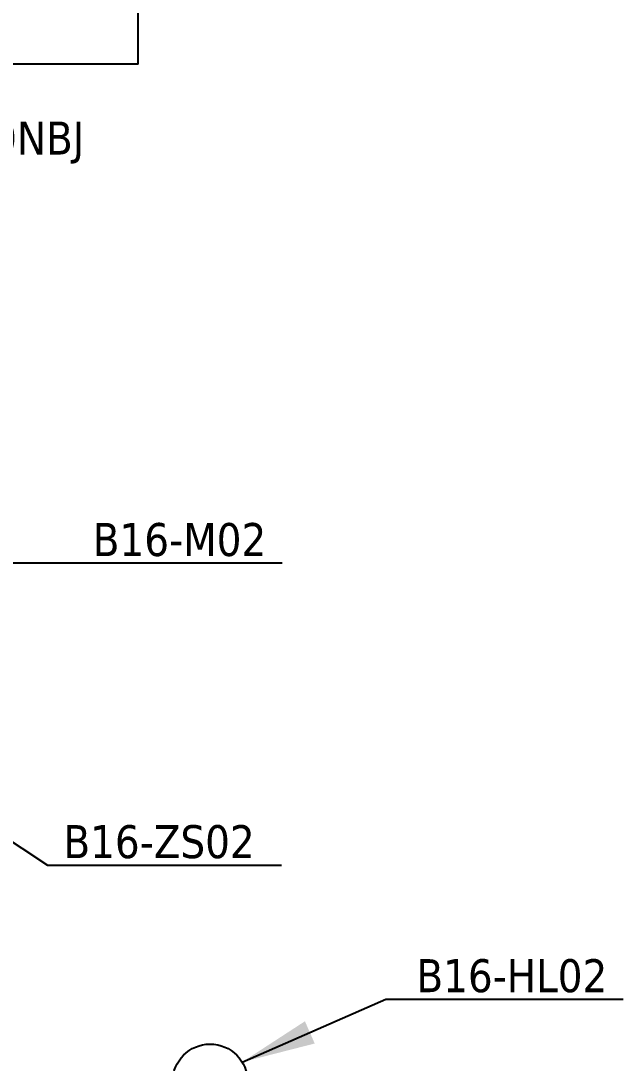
# Model space of a CAD drawing. Header units: millimetres. Extents: x -6314 to 11113, y -129 to 3675.
# Drawn here: x 7792.8 to 7996.5, y 1694.1 to 2046.8 of the extents above; entities that cross this region are included whole.
import ezdxf

# ---------------------------------------------------------------- set-up
doc = ezdxf.new("R2010")
doc.units = ezdxf.units.MM
doc.dimstyles.new('ISO-25', dxfattribs={"dimtxt": 2.5, "dimasz": 2.5, "dimexe": 1.25, "dimexo": 0.625, "dimtad": 1, "dimtxsty": 'Standard', "dimcen": 2.5, "dimadec": 0, "dimazin": 0, "dimtfac": 1, "dimtmove": 0, "dimatfit": 3, "dimfxl": 1, "dimarcsym": 0})

msp = doc.modelspace()

# ---------------------------------------------------------------- linework, layer by layer
for q in [(7832.44, 2381.72), (7624.07, 2032.06)]:
    msp.add_line((7832.44, 2032.06), q)
msp.add_circle((7856.79, 1687.84), 12.69)

# ---------------------------------------------------------------- texts
at = {"char_height": 11.1664}
for s, insert, width, attachment_point in [('\\pxt9;{\\fTahoma|b0|i0|c0|p34;65NBC-SS-1582-100NBJ}', (7814.21, 2012.69), 635.627, 3), ('{\\fTahoma|b0|i0|c0|p34;B16-M02}', (7875.76, 1876.85), 777.1843, 3), ('{\\fTahoma|b0|i0|c0|p34;B16-ZS02}', (7807.16, 1774.63), 777.1843, 1), ('{\\fTahoma|b0|i0|c0|p34;B16-HL02}', (7991.12, 1729.28), 777.1843, 3)]:
    msp.add_mtext(s, dxfattribs=dict(at, insert=insert, width=width, attachment_point=attachment_point))

# ---------------------------------------------------------------- leaders
at = {"linetype": 'Continuous', "lineweight": -3}
for points in [[(7681.81, 1852.66), (7787.41, 1863.35), (7881.12, 1863.35)], [(7751.15, 1794.25), (7801.8, 1761.12), (7880.88, 1761.12)], [(7867.61, 1694.46), (7916.21, 1715.78), (7996.48, 1715.78)]]:
    msp.add_leader(points, dimstyle='ISO-25', override={"dimscale": 10, "dimtad": 0}, dxfattribs=at)

doc.saveas('drawing.dxf')
